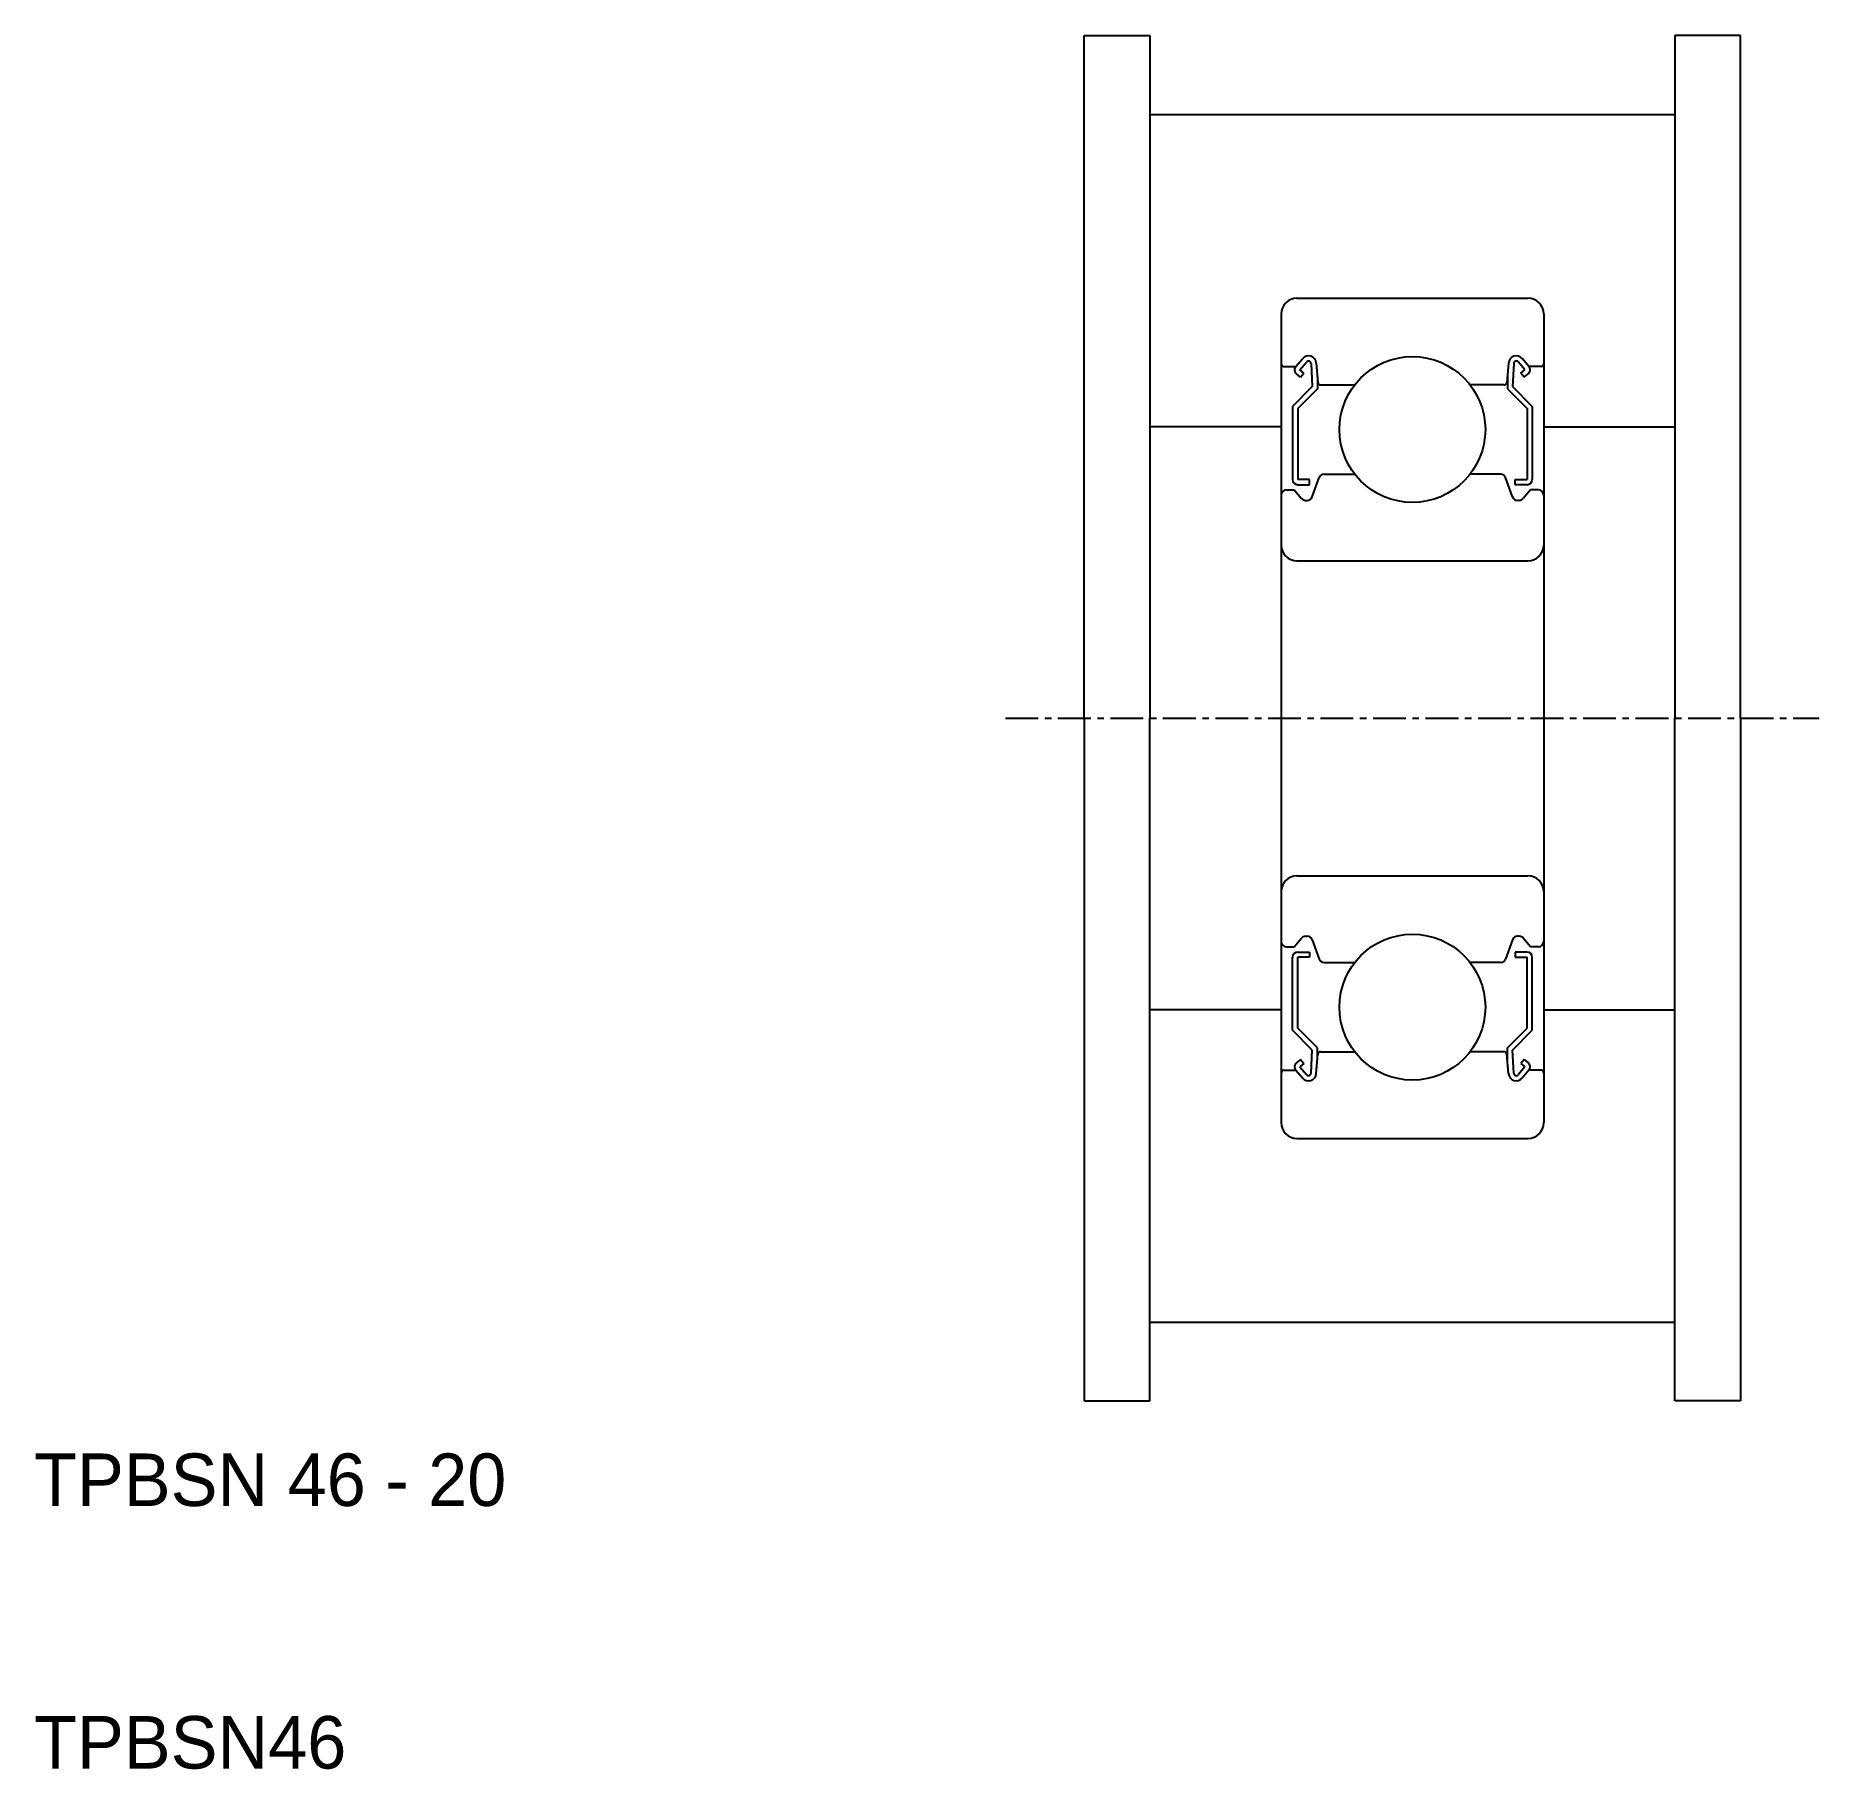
# Model space of a CAD drawing. Extents: x 99.6 to 167.6, y 82.8 to 148.8.
import ezdxf

# ---------------------------------------------------------------- set-up
doc = ezdxf.new("R2010")
doc.units = 0
doc.linetypes.add('CENTER', pattern=[2, 1.25, -0.25, 0.25, -0.25])
doc.linetypes.add('DASHED', pattern=[19.05, 12.7, -6.35])
doc.layers.get('0').update_dxf_attribs({"linetype": 'CONTINUOUS'})
doc.layers.add('CENTER', color=1, linetype='CENTER')

msp = doc.modelspace()

# ---------------------------------------------------------------- linework, layer by layer
for p, q in [((139.557, 122.785), (139.557, 148.785)), ((139.557, 148.785), (142.057, 148.785)), ((142.057, 148.785), (142.057, 145.785)), ((162.057, 148.785), (162.057, 145.785)), ((164.557, 148.785), (162.057, 148.785)), ((164.557, 122.785), (164.557, 148.785)), ((142.057, 145.785), (142.057, 122.785)), ((142.057, 145.785), (162.057, 145.785)), ((162.057, 145.785), (162.057, 122.785)), ((147.657, 138.785), (156.457, 138.785)), ((147.057, 138.185), (147.057, 107.385)), ((157.057, 138.185), (157.057, 107.385)), ((147.157, 136.184), (147.617, 136.184)), ((147.617, 136.184), (147.867, 136.482)), ((147.795, 135.774), (147.642, 135.903)), ((147.77, 136.055), (148.02, 136.354)), ((147.923, 135.927), (147.77, 136.055)), ((147.795, 135.774), (147.923, 135.927)), ((148.197, 136.294), (148.24, 135.417)), ((148.395, 136.315), (148.46, 135.576)), ((155.719, 136.315), (155.654, 135.576)), ((155.917, 136.294), (155.874, 135.417)), ((156.344, 136.055), (156.094, 136.354)), ((156.191, 135.927), (156.344, 136.055)), ((156.319, 135.774), (156.191, 135.927)), ((156.497, 136.184), (156.247, 136.482)), ((156.319, 135.774), (156.472, 135.903)), ((156.957, 136.184), (156.497, 136.184)), ((148.24, 135.417), (147.49, 134.667)), ((148.44, 135.334), (147.69, 134.584)), ((148.44, 135.805), (148.44, 135.335)), ((148.559, 135.484), (149.86, 135.484)), ((155.554, 135.484), (154.254, 135.484)), ((155.674, 135.805), (155.674, 135.335)), ((155.674, 135.334), (156.424, 134.584)), ((155.874, 135.417), (156.624, 134.667)), ((147.49, 134.667), (147.49, 131.884)), ((147.69, 134.585), (147.69, 131.885)), ((156.424, 134.585), (156.424, 131.885)), ((156.624, 134.667), (156.624, 131.884)), ((148.14, 131.885), (147.69, 131.885)), ((148.14, 131.684), (148.14, 131.885)), ((148.239, 131.216), (148.507, 131.953)), ((148.695, 132.085), (149.86, 132.085)), ((155.419, 132.085), (154.254, 132.085)), ((155.875, 131.216), (155.607, 131.953)), ((155.974, 131.885), (156.424, 131.885)), ((155.974, 131.684), (155.974, 131.885)), ((147.257, 131.484), (147.557, 131.484)), ((147.557, 131.484), (147.833, 131.156)), ((147.69, 131.684), (148.14, 131.684)), ((156.424, 131.684), (155.974, 131.684)), ((156.557, 131.484), (156.281, 131.156)), ((156.857, 131.484), (156.557, 131.484)), ((147.986, 131.085), (148.051, 131.085)), ((156.128, 131.085), (156.063, 131.085)), ((147.657, 128.785), (156.457, 128.785)), ((139.557, 122.785), (139.557, 96.785)), ((142.057, 99.785), (142.057, 122.785)), ((162.057, 99.785), (162.057, 122.785)), ((164.557, 122.785), (164.557, 96.785)), ((147.657, 116.785), (156.457, 116.785)), ((147.557, 114.085), (147.833, 114.413)), ((147.986, 114.485), (148.051, 114.485)), ((148.239, 114.353), (148.507, 113.616)), ((155.875, 114.353), (155.607, 113.616)), ((156.128, 114.485), (156.063, 114.485)), ((156.557, 114.085), (156.281, 114.413)), ((147.257, 114.085), (147.557, 114.085)), ((147.49, 110.902), (147.49, 113.685)), ((147.69, 113.885), (148.14, 113.885)), ((147.69, 110.985), (147.69, 113.685)), ((148.14, 113.685), (147.69, 113.685)), ((148.14, 113.885), (148.14, 113.685)), ((148.695, 113.485), (149.86, 113.485)), ((155.419, 113.485), (154.254, 113.485)), ((156.424, 113.885), (155.974, 113.885)), ((155.974, 113.885), (155.974, 113.685)), ((155.974, 113.685), (156.424, 113.685)), ((156.424, 110.985), (156.424, 113.685)), ((156.857, 114.085), (156.557, 114.085)), ((156.624, 110.902), (156.624, 113.685)), ((148.24, 110.152), (147.49, 110.902)), ((148.44, 110.235), (147.69, 110.985)), ((155.674, 110.235), (156.424, 110.985)), ((155.874, 110.152), (156.624, 110.902)), ((148.197, 109.275), (148.24, 110.152)), ((148.44, 109.765), (148.44, 110.235)), ((148.559, 110.085), (149.86, 110.085)), ((155.554, 110.085), (154.254, 110.085)), ((155.674, 109.765), (155.674, 110.235)), ((155.917, 109.275), (155.874, 110.152)), ((147.157, 109.385), (147.617, 109.385)), ((147.617, 109.385), (147.867, 109.087)), ((147.795, 109.795), (147.642, 109.666)), ((147.923, 109.642), (147.77, 109.514)), ((147.77, 109.514), (148.02, 109.215)), ((147.795, 109.795), (147.923, 109.642)), ((148.395, 109.254), (148.46, 109.993)), ((155.719, 109.254), (155.654, 109.993)), ((156.344, 109.514), (156.094, 109.215)), ((156.319, 109.795), (156.191, 109.642)), ((156.191, 109.642), (156.344, 109.514)), ((156.497, 109.385), (156.247, 109.087)), ((156.319, 109.795), (156.472, 109.666)), ((156.957, 109.385), (156.497, 109.385)), ((147.657, 106.785), (156.457, 106.785)), ((150.057, 106.785), (150.057, 106.785)), ((152.057, 106.785), (152.057, 106.785)), ((142.057, 99.785), (162.057, 99.785)), ((142.057, 96.785), (142.057, 99.785)), ((162.057, 96.785), (162.057, 99.785)), ((139.557, 96.785), (142.057, 96.785)), ((164.557, 96.785), (162.057, 96.785))]:
    msp.add_line(p, q)
at = {"color": 3, "linetype": 'DASHED'}
for p, q in [((147.057, 133.885), (142.057, 133.885)), ((157.057, 133.885), (162.057, 133.885)), ((147.057, 111.685), (142.057, 111.685)), ((157.057, 111.685), (162.057, 111.685))]:
    msp.add_line(p, q, dxfattribs=at)
for centre in [(152.057, 133.785), (152.057, 133.785), (152.057, 111.785), (152.057, 111.785)]:
    msp.add_circle(centre, 2.778)
for centre, radius, start, end in [((147.657, 138.185), 0.6, 90, 180), ((156.457, 138.185), 0.6, 0, 90), ((148.096, 136.289), 0.3, 4.99683, 140.00119), ((156.017, 136.289), 0.3, 39.99881, 175.00317), ((147.157, 136.284), 0.1, 180, 270), ((147.77, 136.056), 0.2, 140.00119, 230.08703), ((148.097, 136.29), 0.1, 2.81979, 140.00022), ((156.017, 136.29), 0.1, 39.99978, 177.18021), ((156.344, 136.056), 0.2, 309.91297, 39.99881), ((156.957, 136.284), 0.1, 270, 0), ((148.559, 135.584), 0.1, 184.99683, 270), ((155.554, 135.584), 0.1, 270, 355.00317), ((147.69, 131.884), 0.2, 180, 270), ((148.695, 131.885), 0.2, 90, 159.99165), ((155.419, 131.885), 0.2, 20.00835, 90), ((156.424, 131.884), 0.2, 270, 0), ((147.257, 131.284), 0.2, 90, 180), ((147.986, 131.285), 0.2, 219.9952, 270), ((148.051, 131.285), 0.2, 270, 339.99165), ((156.063, 131.285), 0.2, 200.00835, 270), ((156.128, 131.285), 0.2, 270, 320.0048), ((156.857, 131.284), 0.2, 0, 90), ((147.657, 129.385), 0.6, 180, 270), ((156.457, 129.385), 0.6, 270, 0), ((147.657, 116.185), 0.6, 90, 180), ((156.457, 116.185), 0.6, 0, 90), ((147.257, 114.285), 0.2, 180, 270), ((147.986, 114.285), 0.2, 90, 140.0048), ((148.051, 114.285), 0.2, 20.00835, 90), ((156.063, 114.285), 0.2, 90, 159.99165), ((156.128, 114.285), 0.2, 39.9952, 90), ((156.857, 114.285), 0.2, 270, 0), ((147.69, 113.685), 0.2, 90, 180), ((148.695, 113.685), 0.2, 200.00835, 270), ((155.419, 113.685), 0.2, 270, 339.99165), ((156.424, 113.685), 0.2, 0, 90), ((148.559, 109.985), 0.1, 90, 175.00317), ((155.554, 109.985), 0.1, 4.99683, 90), ((147.157, 109.285), 0.1, 90, 180), ((147.77, 109.513), 0.2, 129.91297, 219.99881), ((156.344, 109.513), 0.2, 320.00119, 50.08703), ((156.957, 109.285), 0.1, 0, 90), ((148.096, 109.28), 0.3, 219.99881, 355.00317), ((148.097, 109.279), 0.1, 219.99978, 357.18021), ((156.017, 109.28), 0.3, 184.99683, 320.00119), ((156.017, 109.279), 0.1, 182.81979, 320.00022), ((147.657, 107.385), 0.6, 180, 270), ((156.457, 107.385), 0.6, 270, 0)]:
    msp.add_arc(centre, radius, start, end)
at = {"layer": 'CENTER', "color": 1, "linetype": 'CENTER'}
msp.add_line((136.557, 122.785), (167.557, 122.785), dxfattribs=at)

# ---------------------------------------------------------------- texts
for s, p in [('TPBSN 46 - 20', (99.557, 92.785)), ('TPBSN46', (99.557, 82.785))]:
    msp.add_text(s, height=2).set_placement(p)

doc.saveas('drawing.dxf')
